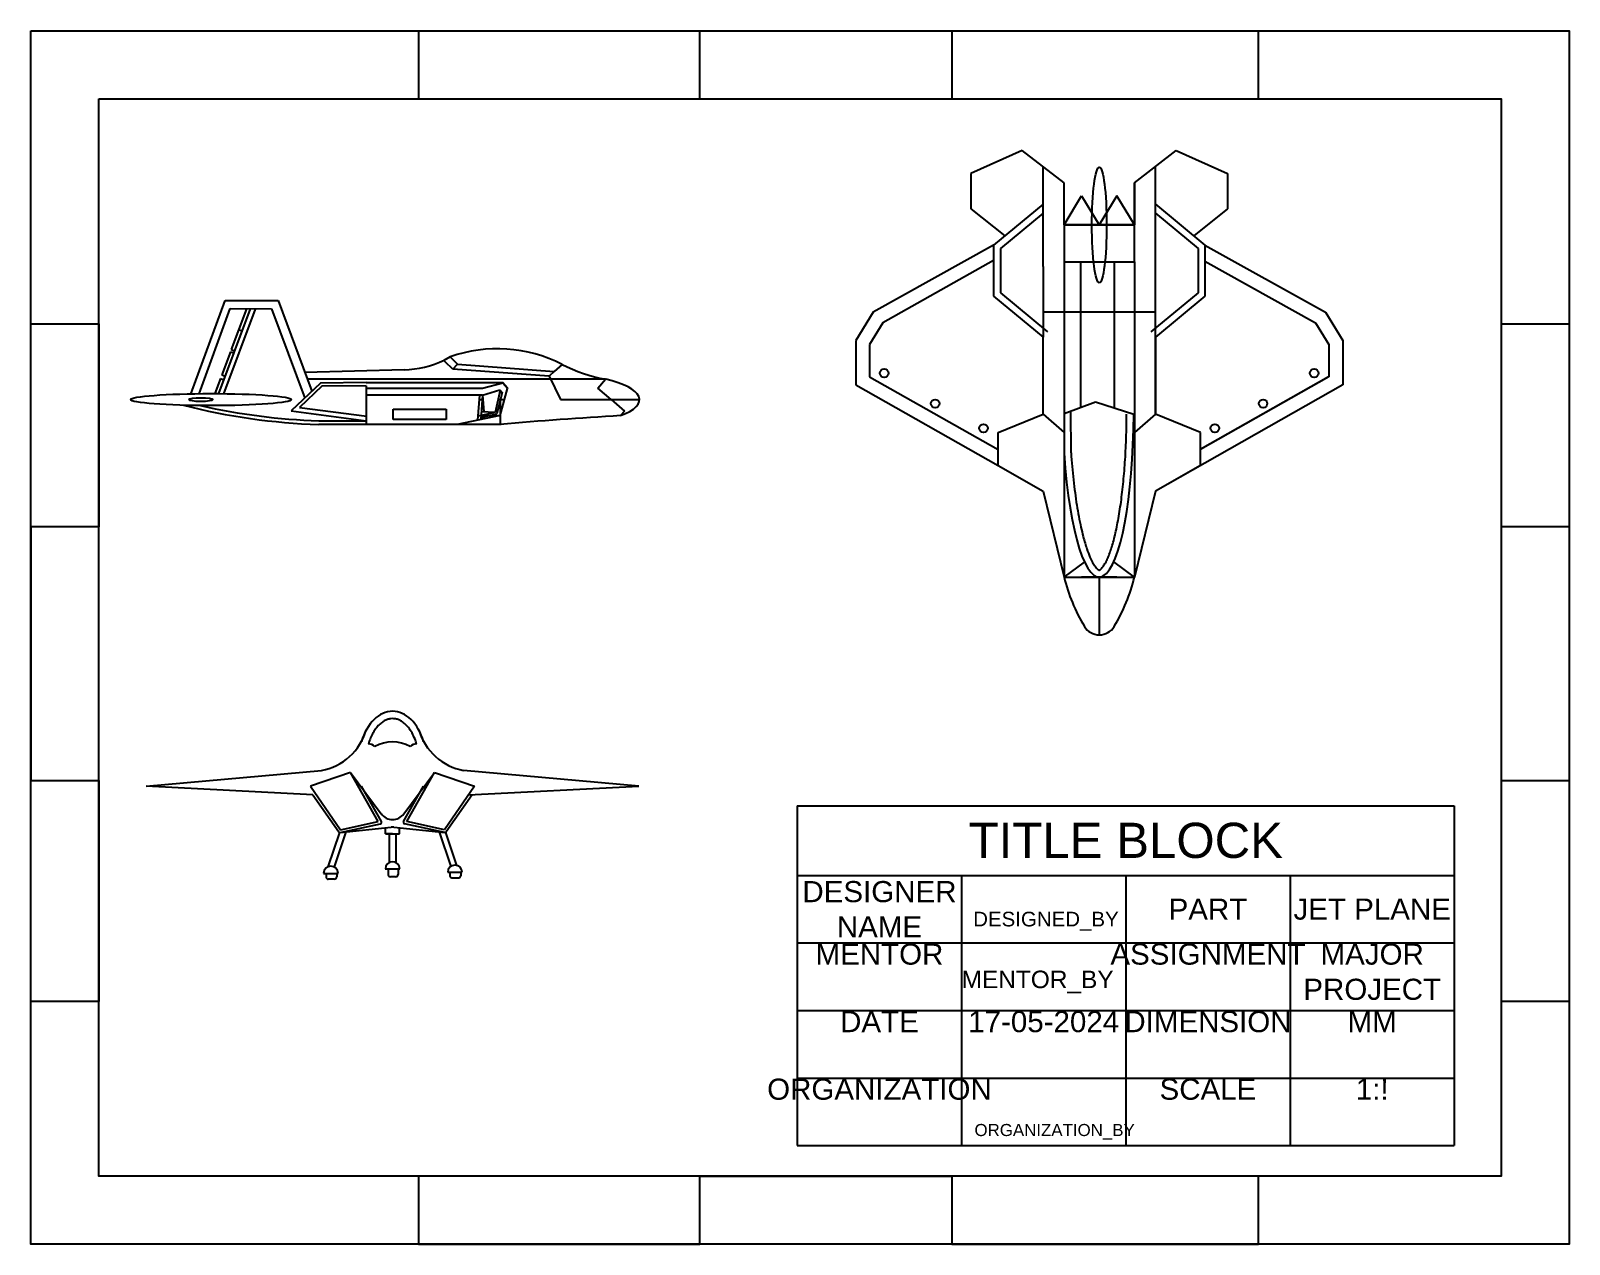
# Model space of a CAD drawing. Header units: millimetres. Extents: x 1017 to 5386, y -899 to 2547.
import ezdxf

# ---------------------------------------------------------------- set-up
doc = ezdxf.new("R2010")
doc.units = ezdxf.units.MM
doc.layers.get('0').update_dxf_attribs({"color": 180})
for name, color, linetype in [('cockpit', 131, 'Continuous'), ('engine', 201, 'Continuous'), ('fixed trailing edge', 133, 'Continuous'), ('horizontal stabilizer', 180, 'Continuous'), ('landing gear', 180, 'Continuous'), ('nozzle', 241, 'Continuous'), ('plan body', 7, 'Continuous'), ('vertical stabilizer', 53, 'Continuous'), ('wing spars', 203, 'Continuous')]:
    doc.layers.add(name, color=color, linetype=linetype)
doc.styles.get("Standard").update_dxf_attribs({"font": 'arial.ttf'})

# ---------------------------------------------------------------- blocks, each defined once
blk = doc.blocks.new('*T8')
at = {"layer": 'cockpit', "color": 0, "linetype": 'ByBlock', "lineweight": -2, "transparency": 16777216}
for p, q in [((0, 0), (1866, 0)), ((0, 0), (0, -965.2)), ((1866, 0), (1866, -965.2)), ((0, -197.8), (1866, -197.8)), ((466.5, -197.8), (466.5, -965.2)), ((933, -197.8), (933, -965.2)), ((1399.5, -197.8), (1399.5, -965.2)), ((0, -389.7), (1866, -389.7)), ((0, -581.5), (1866, -581.5)), ((0, -773.4), (1866, -773.4)), ((0, -965.2), (1866, -965.2))]:
    blk.add_line(p, q, dxfattribs=at)
at = {"layer": 'cockpit', "color": 0, "transparency": 16777216}
for s, insert, char_height, width, attachment_point in [('TITLE BLOCK', (933, -98.9), 100, 1863.022, 5), ('DESIGNER NAME', (233.3, -293.8), 60, 463.505, 5), ('PART', (1166.3, -293.8), 60, 463.505, 5), ('JET PLANE', (1632.8, -293.8), 60, 463.505, 5), ('MENTOR', (233.3, -391.2), 60, 463.505, 2), ('ASSIGNMENT', (1166.3, -391.2), 60, 463.505, 2), ('MAJOR PROJECT', (1632.8, -391.2), 60, 463.505, 2), ('DATE', (233.3, -583), 60, 463.505, 2), ('17-05-2024', (699.8, -583), 60, 463.505, 2), ('DIMENSION', (1166.3, -583), 60, 463.505, 2), ('MM', (1632.8, -583), 60, 463.505, 2), ('ORGANIZATION', (233.3, -774.9), 60, 463.505, 2), ('`', (699.8, -774.9), 4.5, 463.505, 2), ('SCALE', (1166.3, -774.9), 60, 463.505, 2), ('1:!', (1632.8, -774.9), 60, 463.505, 2)]:
    blk.add_mtext(s, dxfattribs=dict(at, insert=insert, char_height=char_height, width=width, attachment_point=attachment_point))

msp = doc.modelspace()

# ---------------------------------------------------------------- linework, layer by layer
for p, q in [((2077.1, 1584.2), (1795.3, 1576.6)), ((2189.7, 1611), (2193.8, 1606.9)), ((2649.6, 1557.6), (1802.3, 1557.6)), ((2488.9, 1566.1), (2520.9, 1499.7)), ((2627.8, 1532.6), (2649.6, 1557.6)), ((2665.5, 1499.7), (2627.8, 1532.6)), ((2290, 1499.7), (2300.6, 1499.7)), ((2343.9, 1499.7), (2362.2, 1499.7)), ((2349.6, 1499.7), (2349.6, 1427.3)), ((2520.9, 1499.7), (2665.5, 1499.7)), ((2665.5, 1499.7), (2703.1, 1466.9)), ((2665.5, 1499.7), (2715.5, 1499.7)), ((2715.5, 1499.7), (2745.5, 1499.7)), ((2285.7, 1454.2), (2349.6, 1454.2)), ((2703.1, 1466.9), (2692, 1454.2)), ((1834.8, 1439.8), (1969.7, 1439.8)), ((2349.6, 1429.1), (1834.8, 1429.1))]:
    msp.add_line(p, q)
for centre, radius, start, end in [((2066.6, 1877.2), 293.2, 272.0598, 295.132), ((2733.5, 2005.8), 456, 242.9151, 259.3975), ((1892.5, 3213.1), 1785, 255.6643, 268.1456), ((1892.5, 3223.8), 1785, 257.252, 268.1456), ((3335.3, -9683.7), 11156.4, 93.30526, 95.06862)]:
    msp.add_arc(centre, radius, start, end)
at = {"layer": 'cockpit'}
for p, q in [((2118.2, 2547.2), (2118.2, 2353.5)), ((2917, 2353.5), (2917, 2547.2)), ((2917, 2547.2), (3632.6, 2547.2)), ((3632.6, 2547.2), (3632.6, 2353.5)), ((4503.5, 2353.5), (4503.5, 2547.2)), ((2118.2, 2353.5), (2917, 2353.5)), ((3632.6, 2353.5), (4503.5, 2353.5)), ((1016.9, 1714.7), (1210.5, 1714.7)), ((1210.5, 1714.7), (1210.5, 1138.3)), ((5192.6, 1714.7), (5386.3, 1714.7)), ((5386.3, 1714.7), (5386.3, 1138.3)), ((2207.8, 1621.1), (2189.7, 1611)), ((2229.2, 1600.1), (2207.8, 1621.1)), ((2215.3, 1585.9), (2193.8, 1606.9)), ((2215.2, 1585.8), (2229.2, 1600.1)), ((2488.9, 1566.1), (2215.2, 1585.8)), ((2229.2, 1600.1), (2503.7, 1579.6)), ((2503.7, 1579.6), (2488.9, 1566.1)), ((2525.9, 1599.8), (2503.7, 1579.6)), ((1210.5, 1138.3), (1016.9, 1138.3)), ((1016.9, 1138.3), (1016.9, 417.8)), ((5386.3, 1138.3), (5192.6, 1138.3)), ((5192.6, 1138.3), (5192.6, 417.8)), ((1016.9, 417.8), (1210.5, 417.8)), ((1210.5, 417.8), (1210.5, -210)), ((5192.6, 417.8), (5386.3, 417.8)), ((5386.3, 417.8), (5386.3, -210)), ((1210.5, -210), (1016.9, -210)), ((5386.3, -210), (5192.6, -210)), ((2118.2, -705.5), (2118.2, -899.2)), ((2917, -899.2), (2917, -705.5)), ((2917, -705.5), (3632.6, -705.5)), ((3632.6, -705.5), (3632.6, -899.2)), ((4503.5, -899.2), (4503.5, -705.5)), ((2118.2, -899.2), (2917, -899.2)), ((3632.6, -899.2), (4503.5, -899.2))]:
    msp.add_line(p, q, dxfattribs=at)
for points in [[(1016.9, 2547.2), (5386.3, 2547.2), (5386.3, -899.2), (1016.9, -899.2)], [(1210.5, 2353.5), (5192.6, 2353.5), (5192.6, -705.5), (1210.5, -705.5)]]:
    msp.add_lwpolyline(points, close=True, dxfattribs=at)
for centre, radius, start, end in [((2342.1, 1240.6), 403.5, 62.9151, 109.4544), ((2044.3, 424.3), 103.2, 61.0057, 118.9943), ((1971.9, 487.8), 34.8, 50.1181, 83.3943), ((2116.6, 487.8), 34.8, 96.6057, 129.8819)]:
    msp.add_arc(centre, radius, start, end, dxfattribs=at)
msp.add_ellipse((4047.8, 1486.9), major_axis=(3.7, -491.3), ratio=0.20658, start_param=4.998947, end_param=7.794939, dxfattribs=at)
for points, knots in [([(3971.5, 1348.6), (3972.3, 1335.5), (3973.4, 1322.6), (3976.8, 1283.9), (3979.5, 1258.8), (3985.8, 1211.2), (3989.3, 1188.7), (3997.2, 1147), (4001.4, 1127.8), (4009.3, 1097.7), (4012.8, 1086), (4019.2, 1067.1), (4022.2, 1059.4), (4027.6, 1046.9), (4030, 1041.9), (4034.8, 1033.1), (4037.2, 1029.4), (4041, 1024.2), (4042.4, 1022.4), (4045.1, 1019.5), (4046.4, 1018.4), (4048.2, 1017), (4048.9, 1016.6), (4049.9, 1016), (4050.4, 1015.8), (4050.9, 1015.6), (4051.1, 1015.6), (4051.3, 1015.6), (4051.4, 1015.6), (4051.5, 1015.6), (4051.6, 1015.6), (4052.1, 1015.7), (4052.5, 1015.9), (4053.4, 1016.4), (4054, 1016.7), (4055.4, 1017.8), (4056.3, 1018.5), (4058.1, 1020.3), (4059.1, 1021.3), (4061.2, 1023.8), (4062.3, 1025.3), (4065.3, 1029.6), (4067.2, 1032.8), (4071.2, 1040.2), (4073.3, 1044.3), (4077.3, 1053.5), (4079.3, 1058.6), (4085.2, 1074.5), (4088.9, 1086.5), (4096, 1113.2), (4099.4, 1127.9), (4105.7, 1159.7), (4108.6, 1176.8), (4114, 1212.9), (4116.4, 1231.9), (4120.6, 1271.6), (4122.5, 1292.3), (4125.5, 1334.7), (4126.7, 1356.5), (4128.6, 1405), (4129.2, 1431.8), (4129.3, 1458.7)], [4.998947, 4.998947, 4.998947, 4.998947, 5.08307, 5.08307, 5.255257, 5.255257, 5.427444, 5.427444, 5.599631, 5.599631, 5.727427, 5.727427, 5.831212, 5.831212, 5.916874, 5.916874, 6.002537, 6.002537, 6.062343, 6.062343, 6.122149, 6.122149, 6.166675, 6.166675, 6.211201, 6.211201, 6.255727, 6.255727, 6.300253, 6.300253, 6.34478, 6.34478, 6.389306, 6.389306, 6.433832, 6.433832, 6.478358, 6.478358, 6.522884, 6.522884, 6.56741, 6.56741, 6.640951, 6.640951, 6.714493, 6.714493, 6.788034, 6.788034, 6.928162, 6.928162, 7.06829, 7.06829, 7.208419, 7.208419, 7.348547, 7.348547, 7.488675, 7.488675, 7.628804, 7.628804, 7.794939, 7.794939, 7.794939, 7.794939]), ([(2112.6, 522.4), (2111.3, 526.9), (2109.8, 531.2), (2105.6, 541.7), (2102.8, 547.7), (2096.5, 558.7), (2093.1, 563.7), (2086, 572.5), (2082.3, 576.4), (2074.7, 582.9), (2070.8, 585.6), (2063.8, 589.4), (2060.6, 590.7), (2054.4, 592.6), (2051.3, 593.2), (2045.1, 593.8), (2042, 593.7), (2035.9, 593), (2032.8, 592.3), (2026.5, 590.1), (2023.4, 588.7), (2017, 585.1), (2013.9, 582.9), (2007.6, 577.6), (2004.6, 574.6), (1998.6, 567.8), (1995.7, 564), (1990.3, 555.8), (1987.7, 551.3), (1983, 541.7), (1980.8, 536.6), (1977.8, 528.3), (1976.8, 525.4), (1975.9, 522.4)], [8.279275, 8.279275, 8.279275, 8.279275, 8.391578, 8.391578, 8.56422, 8.56422, 8.736861, 8.736861, 8.909503, 8.909503, 9.082145, 9.082145, 9.223404, 9.223404, 9.364663, 9.364663, 9.505922, 9.505922, 9.647182, 9.647182, 9.788441, 9.788441, 9.9297, 9.9297, 10.070959, 10.070959, 10.212219, 10.212219, 10.353478, 10.353478, 10.494737, 10.494737, 10.570281, 10.570281, 10.570281, 10.570281])]:
    msp.add_open_spline(points, degree=3, knots=knots, dxfattribs=at)
at = {"layer": 'engine'}
for p, q in [((1839.7, 1546.8), (1756.6, 1467.4)), ((1843.4, 1537.9), (1779.7, 1477.1)), ((1969.7, 1548), (1839.7, 1546.8)), ((1969.8, 1539), (1843.4, 1537.9)), ((1969.7, 1548), (2357.7, 1548)), ((2299.7, 1531.3), (1969.7, 1531.3)), ((1969.7, 1531.3), (1969.7, 1429.1)), ((2357.8, 1546.4), (2299.7, 1531.3)), ((2349.6, 1454.2), (2370.9, 1531.3)), ((2357.7, 1548), (2357.8, 1546.4)), ((2371.3, 1532.2), (2357.7, 1548)), ((2370.9, 1531.3), (2357.8, 1546.4)), ((2371.3, 1532.2), (2370.9, 1531.3)), ((2299.7, 1512.5), (1969.7, 1512.5)), ((2291.2, 1512.5), (2285.7, 1441)), ((2299.7, 1512.5), (2294.9, 1442.9)), ((2299.7, 1512.5), (2348.8, 1527.5)), ((2299.7, 1512.5), (2303.2, 1465)), ((2349.9, 1526.3), (2335.4, 1462.7)), ((2355.5, 1520.2), (2340.9, 1459.2)), ((2355.5, 1520.2), (2348.3, 1520.2)), ((2348.8, 1527.5), (2355.5, 1520.2)), ((1756.6, 1467.4), (1969.7, 1439.8)), ((1779.7, 1477.1), (1971.3, 1452.3)), ((2046.2, 1472.8), (2196.2, 1472.8)), ((2046.2, 1442.8), (2046.2, 1472.8)), ((2196.2, 1442.8), (2046.2, 1442.8)), ((2196.2, 1472.8), (2196.2, 1442.8)), ((2349.6, 1454.2), (2227.4, 1429.1)), ((2295.3, 1449.1), (2340.9, 1459.2)), ((2335.4, 1462.7), (2295.6, 1454.2)), ((2335.4, 1462.7), (2296.4, 1465.4)), ((3764.1, 1406.6), (3892.2, 1458.6)), ((3892.2, 1458.6), (3951.5, 1406.3)), ((4210.8, 1458.6), (4151.5, 1406.3)), ((4339, 1406.6), (4210.8, 1458.6)), ((3764.1, 1312.5), (3764.1, 1406.6)), ((4339, 1312.5), (4339, 1406.6)), ((3764.1, 1312.5), (3892.2, 1239.9)), ((4339, 1312.5), (4210.8, 1239.9)), ((1925.2, 440.5), (1811.1, 401.7)), ((2003.9, 301.2), (1925.2, 440.5)), ((2084.7, 301.2), (2163.4, 440.5)), ((2163.4, 440.5), (2277.5, 401.7)), ((1811.1, 401.7), (1896.3, 278.2)), ((2012.7, 301.2), (1955.9, 401.7)), ((2075.8, 301.2), (2132.6, 401.7)), ((2277.5, 401.7), (2192.2, 278.2)), ((1818.4, 377.6), (1891.4, 272)), ((2270.1, 377.6), (2197.1, 272)), ((1895.9, 270.3), (2009.9, 294.9)), ((1896.3, 278.2), (2003.9, 301.2)), ((2192.7, 270.3), (2078.6, 294.9)), ((2192.2, 278.2), (2084.7, 301.2))]:
    msp.add_line(p, q, dxfattribs=at)
for centre, start, end in [((1895, 274.5), 214.6755, 282.1798), ((2009, 299.1), 282.1798, 29.4877), ((2079.5, 299.1), 150.5123, 257.8202), ((2193.6, 274.5), 257.8202, 325.3245), ((2193.6, 274.5), 257.8202, 325.3245)]:
    msp.add_arc(centre, 4.27, start, end, dxfattribs=at)
at = {"layer": 'fixed trailing edge'}
for p, q in [((1640.2, 1757.9), (1550.4, 1516.7)), ((1654.4, 1756.9), (1564.7, 1516.1)), ((1629.3, 1757.9), (1586.1, 1641.9)), ((1607.3, 1698.8), (1616.9, 1695.2)), ((1583.8, 1635.7), (1559.2, 1569.6)), ((1583.8, 1635.7), (1593.4, 1632.2)), ((1585.8, 1642), (1595.5, 1638.4)), ((1555.5, 1559.7), (1539.5, 1516.7)), ((1555.5, 1559.7), (1565.1, 1556.1)), ((1559.1, 1569.6), (1568.7, 1566))]:
    msp.add_line(p, q, dxfattribs=at)
at = {"layer": 'horizontal stabilizer'}
msp.add_ellipse((1528.8, 1499.7), major_axis=(228.2, 0), ratio=0.074686, dxfattribs=at)
at = {"layer": 'landing gear'}
for p, q in [((1893.9, 270.3), (1860.7, 172.8)), ((1912, 271.9), (1878.1, 172.5)), ((2024.3, 266.7), (2024.3, 283.4)), ((2044.3, 266.7), (2024.3, 266.7)), ((2024.3, 266.7), (2064.3, 266.7)), ((2044.3, 266.7), (2034.3, 266.7)), ((2034.3, 266.7), (2034.3, 184.5)), ((2054.3, 184.5), (2054.3, 266.7)), ((2064.3, 266.7), (2064.3, 283.4)), ((2176.5, 271.9), (2209.9, 173.9)), ((2194.6, 270.3), (2226.4, 176.9)), ((1848.6, 154.1), (1889.5, 154.1)), ((1855.7, 154.1), (1855.7, 143.5)), ((1878.9, 137.7), (1861.5, 137.7)), ((1885.7, 154.1), (1885.7, 144.6)), ((2023.8, 166.7), (2064.7, 166.7)), ((2031.8, 166.7), (2031.8, 150.7)), ((2053.2, 144.4), (2038.2, 144.4)), ((2060, 166.7), (2060, 151.1)), ((2201, 157.1), (2241.9, 157.1)), ((2206.9, 157.1), (2206.9, 147.3)), ((2212.7, 141.5), (2232.6, 141.5)), ((2238.1, 157.1), (2238.1, 147))]:
    msp.add_line(p, q, dxfattribs=at)
for centre, radius, start, end in [((2044.3, 166.7), 20.4, 0, 180), ((2221.5, 157.1), 20.4, 0, 180), ((1869.1, 154.1), 20.4, 0, 180), ((1861.5, 143.5), 5.81, 180, 270), ((1878.9, 144.6), 6.82, 270, 0), ((2038.2, 150.7), 6.38, 180, 270), ((2053.2, 151.1), 6.76, 270, 0), ((2212.7, 147.3), 5.78, 180, 270), ((2232.6, 147), 5.48, 270, 0)]:
    msp.add_arc(centre, radius, start, end, dxfattribs=at)
at = {"layer": 'nozzle'}
msp.add_ellipse((2510.6, 1499.7), major_axis=(234.9, 0), ratio=0.305664, start_param=5.595236, end_param=7.220523, dxfattribs=at)
at = {"layer": 'plan body'}
for p, q in [((3951.5, 2115.6), (3832.9, 2207.4)), ((3951.5, 1995.6), (3951.5, 2115.6)), ((4151.5, 2115.6), (4151.5, 1995.6)), ((4151.5, 1995.6), (4151.5, 2115.6)), ((3892.2, 2054.7), (3751.4, 1938.1)), ((3951.5, 1995.6), (4001.5, 2078.4)), ((4001.5, 2078.4), (4051.5, 1995.6)), ((4101.5, 2078.4), (4051.5, 1995.6)), ((4151.5, 1995.6), (4101.5, 2078.4)), ((4210.8, 2054.7), (4351.6, 1938.1)), ((3892.2, 2029.5), (3770.8, 1929)), ((4210.8, 2029.5), (4332.2, 1929)), ((4151.5, 1995.6), (3951.5, 1995.6)), ((3951.5, 1995.6), (4001.5, 1995.6)), ((3951.5, 1995.6), (3951.5, 1890.8)), ((4001.5, 1995.6), (4101.5, 1995.6)), ((4051.5, 1995.6), (4151.5, 1995.6)), ((4151.5, 1995.6), (4101.5, 1995.6)), ((4151.5, 1890.8), (4151.5, 1995.6)), ((3751.4, 1938.1), (3751.4, 1793.3)), ((3770.8, 1929), (3770.8, 1802.5)), ((4332.2, 1929), (4332.2, 1802.5)), ((4351.6, 1938.1), (4351.6, 1793.3)), ((3951.5, 1890.8), (4151.5, 1890.8)), ((3951.5, 1890.8), (3951.5, 995.6)), ((3998.3, 1890.8), (3998.3, 1477.8)), ((4095.1, 1476.1), (4095.1, 1890.8)), ((4151.5, 1890.8), (4151.5, 995.6)), ((3751.4, 1793.3), (3892.2, 1677.3)), ((3770.8, 1802.5), (3904.6, 1692.3)), ((4332.2, 1802.5), (4198.4, 1692.3)), ((4351.6, 1793.3), (4210.8, 1677.3)), ((3892.2, 1749.3), (4210.8, 1749.3)), ((3951.5, 1460.4), (4040.8, 1493.5)), ((4040.8, 1493.5), (4149.3, 1458.6)), ((3971.5, 1348.6), (3970.5, 1467.4)), ((3892.2, 1239.9), (3951.5, 995.6)), ((3951.5, 995.6), (4009.7, 1038.1)), ((4151.5, 995.6), (4092.6, 1038.6)), ((3951.5, 995.6), (4151.5, 995.6)), ((4101.5, 995.6), (4001.5, 995.6)), ((4001.5, 995.6), (4101.5, 995.6)), ((4051.5, 995.6), (4051.5, 831.4)), ((1925.2, 440.5), (2012.4, 323)), ((2076.1, 323), (2163.4, 440.5)), ((1895.9, 270.3), (2040.8, 285.1)), ((2047.8, 285.1), (2192.7, 270.3))]:
    msp.add_line(p, q, dxfattribs=at)
msp.add_lwpolyline([(3972.2, 995.6), (4151.5, 995.6, -3.846713)], format="xyb", dxfattribs=at)
for centre in [(3440.5, 1574.6), (4661.9, 1574.6), (3585.7, 1488.2), (4516.7, 1488.2), (3722.5, 1418.3), (4379.9, 1418.3)]:
    msp.add_circle(centre, 12.1, dxfattribs=at)
for centre, radius, start, end in [((4437.3, 1113.5), 499.9, 193.6416, 211.1015), ((3665.7, 1113.5), 499.9, 328.8985, 346.3584), ((4051.5, 880.7), 49.3, 211.1015, 328.8985), ((2044.3, 346.6), 39.6, 216.5996, 323.4004), ((2044.3, 250.8), 34.5, 84.1745, 95.8255)]:
    msp.add_arc(centre, radius, start, end, dxfattribs=at)
at = {"layer": 'vertical stabilizer'}
for p, q in [((1471.9, 1515.2), (1569.3, 1781.5)), ((1494.9, 1516.3), (1583.4, 1758)), ((1569.3, 1781.5), (1669.3, 1781.5)), ((1583.4, 1758), (1701, 1757.7)), ((1669.3, 1781.5), (1719.3, 1781.5)), ((1701, 1757.7), (1795, 1504.1)), ((1719.3, 1781.5), (1815, 1523.3))]:
    msp.add_line(p, q, dxfattribs=at)
msp.add_ellipse((4051.5, 1995.6), major_axis=(0, -164.3), ratio=0.127056, dxfattribs=at)
at = {"layer": 'wing spars'}
for p, q in [((3832.9, 2207.4), (3687.1, 2141.5)), ((4151.5, 2115.6), (4270.1, 2207.4)), ((4270.1, 2207.4), (4415.9, 2141.5)), ((3687.1, 2141.5), (3687.1, 2041.5)), ((3892.2, 1877.3), (3892.2, 2161.5)), ((4210.8, 1877.3), (4210.8, 2161.5)), ((4415.9, 2141.5), (4415.9, 2041.5)), ((3687.1, 2041.5), (3783.3, 1964.5)), ((4415.9, 2041.5), (4319.7, 1964.5)), ((3751.4, 1938.1), (3409.1, 1747.6)), ((4351.6, 1938.1), (4693.9, 1747.6)), ((3751.4, 1895.1), (3437.2, 1718.2)), ((4351.6, 1893.1), (4665.8, 1718.2)), ((3892.2, 1877.3), (3892.2, 1677.3)), ((4210.8, 1677.3), (4210.8, 1877.3)), ((3409.1, 1747.6), (3360, 1667.8)), ((3437.2, 1718.2), (3399.4, 1656.6)), ((4665.8, 1718.2), (4703.6, 1656.6)), ((4693.9, 1747.6), (4743, 1667.8)), ((3360, 1667.8), (3360, 1541.2)), ((3892.2, 1458.6), (3892.2, 1677.3)), ((4210.8, 1677.3), (4210.8, 1458.6)), ((4210.8, 1458.6), (4210.8, 1677.3)), ((4743, 1667.8), (4743, 1541.2)), ((3399.4, 1656.6), (3399.4, 1564.2)), ((4703.6, 1656.6), (4703.6, 1564.2)), ((1969.8, 1539), (1969.7, 1528.1)), ((3360, 1541.2), (3764.1, 1312.5)), ((3399.4, 1564.2), (3764.1, 1357.7)), ((4743, 1541.2), (4210.8, 1239.9)), ((4703, 1564.2), (4338.3, 1357.7)), ((4703.6, 1564.2), (4339, 1357.7)), ((4210.8, 1239.9), (4151.5, 995.6)), ((1344.3, 401.7), (1842.3, 446.3)), ((2744.3, 401.7), (2246.3, 446.3)), ((1818.4, 377.6), (1344.3, 401.7)), ((2260.5, 377.1), (2744.3, 401.7))]:
    msp.add_line(p, q, dxfattribs=at)
for centre, start, end in [((1813.1, 606.5), 280.3302, 343.8641), ((2275.5, 606.5), 196.1359, 259.6698)]:
    msp.add_arc(centre, 162.8, start, end, dxfattribs=at)
msp.add_ellipse((1500.1, 1499.7), major_axis=(-33.9, 0), ratio=0.162135, dxfattribs=at)
msp.add_ellipse((2044.3, 467.8), major_axis=(0, -146.7), ratio=0.660988, start_param=8.279275, end_param=10.570281, dxfattribs=at)

# ---------------------------------------------------------------- block references
msp.add_blockref('*T8', (3193.9, 346.1))

# ---------------------------------------------------------------- texts
at = {"layer": 'cockpit'}
for tag, p, height in [('DESIGNED_BY', (3693.4, 3.5), 41.6), ('MENTOR_BY', (3660.4, -171.8), 49.7), ('ORGANIZATION_BY', (3697.1, -591.9), 34.3)]:
    msp.add_attdef(tag, p, '', height=height, dxfattribs=at)

doc.saveas('drawing.dxf')
